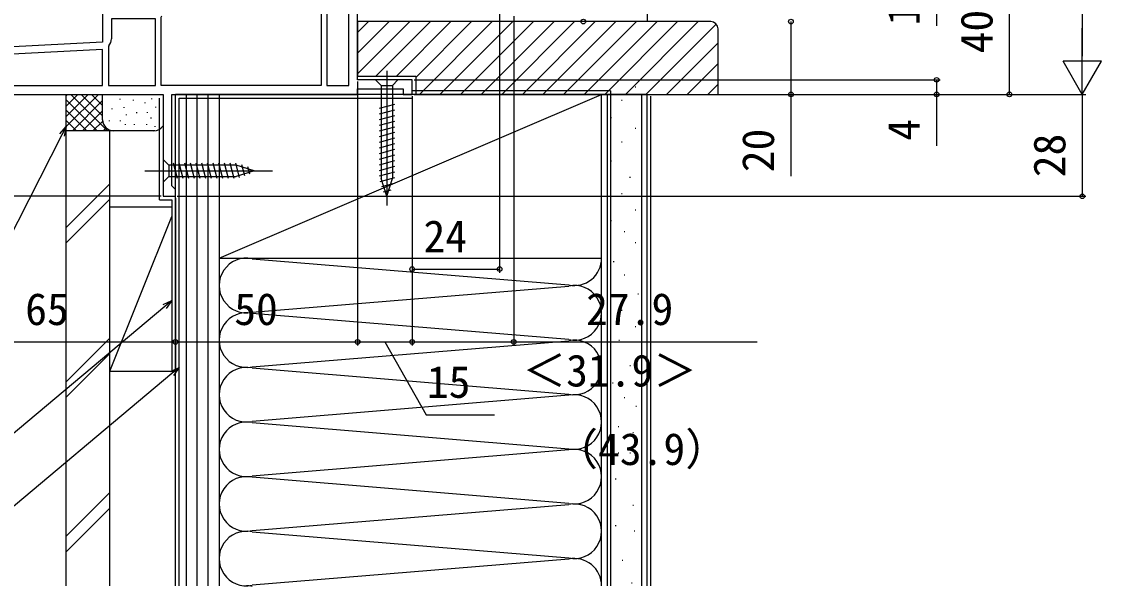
# Model space of a CAD drawing. Units: millimetres, scale not verified. Extents: x -525 to 525, y -785 to 780.
# Drawn here: x -339.2 to -42.8, y -99.1 to 56.1 of the extents above; entities that cross this region are included whole.
import ezdxf
from ezdxf.enums import TextEntityAlignment as Align

# ---------------------------------------------------------------- set-up
doc = ezdxf.new("R2010")
doc.units = ezdxf.units.MM
doc.header["$LTSCALE"] = 4
for name, color, linetype in [('0-3_YKK_11', 7, 'Continuous'), ('0-6_YKK_13', 4, 'Continuous'), ('0-8_YKK_D', 6, 'Continuous'), ('0-A_YSS_K', 3, 'Continuous'), ('0-B_YSS_KE', 3, 'Continuous')]:
    doc.layers.add(name, color=color, linetype=linetype)
doc.styles.add('ＭＳ ゴシック', font='')
doc.styles.get('ＭＳ ゴシック').set_extended_font_data('MS Gothic')

msp = doc.modelspace()

# ---------------------------------------------------------------- linework, layer by layer
at = {"layer": '0-3_YKK_11'}
for points in [[(-361, 36.069), (-300.4, 36.069), (-300.4, 8.069), (-297, 8.069), (-297, 9.969), (-297.5, 10.469), (-298, 10.969), (-298, 36.069), (-247, 36.069), (-247, 37.569), (-234.5, 37.569), (-234.5, 36.069), (-232, 36.069), (-232, 40.069), (-247, 40.069), (-247, 92.069), (-248.8, 92.069), (-248.8, 90.069), (-257, 90.069), (-257, 86.769)], [(-310.785, 64.896), (-309.793, 59.269), (-314.6, 59.269), (-314.6, 64.626), (-314.058, 65.493), (-314.377, 66.069), (-317, 66.069), (-317, 50.428), (-361.052, 48.119)], [(-258.4, 59.469), (-257, 59.469), (-257, 38.469)], [(-302.5, 38.469), (-302.5, 56.869), (-314.6, 56.869), (-314.6, 51.303)], [(-257, 38.469), (-300.9, 38.469), (-300.9, 57.269), (-300.762, 57.614)], [(-315.282, 49.434), (-315.4, 49.112), (-315.4, 38.469), (-302.5, 38.469)]]:
    msp.add_lwpolyline(points, dxfattribs=at)
for points in [[(-249.4, 38.469), (-249.4, 64.469), (-255.4, 64.469), (-255.4, 38.469)], [(-317, 48.425), (-359.6, 46.192), (-359.6, 38.469), (-317, 38.469)]]:
    msp.add_lwpolyline(points, close=True, dxfattribs=at)
msp.add_arc((-317.5, 51.303), 2.9, 319.88081, 0.00001, dxfattribs=at)
at = {"layer": '0-6_YKK_13'}
for p, q in [((-239, 42.569), (-239.001, 5.569)), ((-235.9, 40.069), (-237.45, 38.519)), ((-240.55, 38.519), (-240.55, 12.985)), ((-237.45, 38.519), (-237.45, 12.985)), ((-236.9, 33.324), (-241.1, 32.199)), ((-236.9, 31.771), (-241.1, 30.646)), ((-236.9, 30.218), (-241.1, 29.093)), ((-236.9, 28.665), (-241.1, 27.54)), ((-236.9, 27.112), (-241.1, 25.987)), ((-236.9, 25.559), (-241.1, 24.434)), ((-236.9, 24.007), (-241.1, 22.881)), ((-236.9, 22.454), (-241.1, 21.328)), ((-236.9, 20.901), (-241.1, 19.775)), ((-300.4, 18.169), (-300.4, 11.969)), ((-300.4, 18.169), (-298.85, 16.619)), ((-236.9, 19.348), (-241.1, 18.222)), ((-236.9, 17.795), (-241.1, 16.67)), ((-305.4, 15.069), (-270.4, 15.069)), ((-280.316, 16.619), (-298.85, 16.619)), ((-298.85, 16.619), (-298.85, 13.519)), ((-296.424, 12.969), (-297.549, 17.169)), ((-294.871, 12.969), (-295.996, 17.169)), ((-293.318, 12.969), (-294.443, 17.169)), ((-291.765, 12.969), (-292.89, 17.169)), ((-290.212, 12.969), (-291.337, 17.169)), ((-288.659, 12.969), (-289.784, 17.169)), ((-287.106, 12.969), (-288.231, 17.169)), ((-285.553, 12.969), (-286.679, 17.169)), ((-284, 12.969), (-285.126, 17.169)), ((-282.447, 12.969), (-283.573, 17.169)), ((-280.894, 12.969), (-282.02, 17.169)), ((-279.411, 13.228), (-280.467, 17.169)), ((-275.4, 15.069), (-280.316, 16.619)), ((-275.4, 15.069), (-280.316, 13.519)), ((-277.979, 13.68), (-278.792, 16.716)), ((-276.547, 14.131), (-277.096, 16.181)), ((-236.9, 16.242), (-241.1, 15.117)), ((-300.4, 11.969), (-298.85, 13.519)), ((-298.85, 13.519), (-280.316, 13.519)), ((-236.9, 14.689), (-241.1, 13.564)), ((-236.9, 13.136), (-240.842, 12.08)), ((-239, 8.069), (-240.55, 12.985)), ((-239, 8.069), (-240.55, 12.985)), ((-239, 8.069), (-237.45, 12.985)), ((-237.354, 11.462), (-240.39, 10.648)), ((-237.889, 9.765), (-239.939, 9.216))]:
    msp.add_line(p, q, dxfattribs=at)
msp.add_lwpolyline([(-235.9, 40.069), (-242.1, 40.069), (-240.55, 38.519), (-237.45, 38.519)], dxfattribs=at)
at = {"layer": '0-8_YKK_D'}
for p, q in [((-48, 375.573), (-48, 46.573)), ((-208, 120.869), (-208, -12.931)), ((-68, 36.073), (-68, 76.069)), ((-204.1, 57.573), (-204.1, -32.931)), ((-48, 36.073), (-48, 54.26)), ((-48, 36.073), (-53.25, 45.167)), ((-42.75, 45.167), (-53.25, 45.167)), ((-48, 36.073), (-42.75, 45.167)), ((-247, 39.569), (-247, -32.931)), ((-247, 39.569), (-247, -32.931)), ((-231.5, 40.069), (-87, 40.069)), ((-231.5, 36.073), (-47, 36.073)), ((-231.5, 36.073), (-47, 36.073)), ((-231.5, 36.073), (-67, 36.073)), ((-231.5, 36.073), (-127, 36.073)), ((-231.5, 36.069), (-87, 36.069)), ((-48, 36.073), (-48, 8.069)), ((-232, 35.569), (-232, -12.931)), ((-232, 35.569), (-232, -32.931)), ((-232, 35.569), (-232, -32.931)), ((-300.9, 8.069), (-383, 8.069)), ((-297, 7.569), (-297, -32.931)), ((-297, 7.569), (-297, -32.931)), ((-296.5, 8.069), (-47, 8.069)), ((-232, -11.931), (-208, -11.931)), ((-362, -31.931), (-297, -31.931)), ((-297, -31.931), (-247, -31.931)), ((-247, -31.931), (-232, -31.931))]:
    msp.add_line(p, q, dxfattribs=at)
for points in [[(-88, 92.069), (-88, 76.069), (-88, 54.86)], [(-128, 56.073), (-128, 36.073), (-128, 13.569)], [(-88, 40.069), (-88, 36.069), (-88, 21.951)], [(-327, 27.211), (-328.158, 24.939), (-364.461, -46.31), (-457.225, -46.31)], [(-328.766, 25.25), (-327, 27.211), (-327.549, 24.629)], [(-298, -20.562), (-299.953, -22.201), (-350.157, -64.328), (-438.642, -64.328)], [(-300.393, -21.678), (-298, -20.562), (-299.514, -22.725)], [(-239.5, -31.931), (-228.131, -51.931), (-209.404, -51.931)], [(-232, -31.931), (-204.1, -31.931), (-137.277, -31.931)], [(-296, -38.963), (-297.953, -40.603), (-350.157, -84.407), (-438.642, -84.407)], [(-298.393, -40.079), (-296, -38.963), (-297.514, -41.126)]]:
    msp.add_lwpolyline(points, dxfattribs=at)
for centre in [(-185, 56.073), (-128, 56.073), (-128, 56.073), (-88, 40.069), (-128, 36.073), (-88, 36.069), (-68, 36.073), (-48, 8.069), (-232, -11.931), (-208, -11.931), (-297, -31.931), (-297, -31.931), (-247, -31.931), (-247, -31.931), (-232, -31.931), (-232, -31.931), (-204.1, -31.931)]:
    msp.add_circle(centre, 0.637, dxfattribs=at)
at = {"layer": '0-A_YSS_K'}
for p, q in [((-167.5, 209.569), (-167.5, 56.069)), ((-247, 53.04), (-243.971, 56.069)), ((-247, 47.383), (-238.314, 56.069)), ((-247, 41.726), (-232.657, 56.069)), ((-242, 41.069), (-227, 56.069)), ((-236.343, 41.069), (-221.343, 56.069)), ((-231, 40.756), (-215.686, 56.069)), ((-230.029, 36.069), (-210.029, 56.069)), ((-224.373, 36.069), (-204.373, 56.069)), ((-218.716, 36.069), (-198.716, 56.069)), ((-213.059, 36.069), (-193.059, 56.069)), ((-207.402, 36.069), (-187.402, 56.069)), ((-201.745, 36.069), (-181.745, 56.069)), ((-196.088, 36.069), (-176.088, 56.069)), ((-190.431, 36.069), (-170.431, 56.069)), ((-184.775, 36.069), (-164.775, 56.069)), ((-179.118, 36.069), (-159.118, 56.069)), ((-173.461, 36.069), (-153.461, 56.069)), ((-167.804, 36.069), (-148.491, 55.382)), ((-162.147, 36.069), (-148, 50.216)), ((-156.49, 36.069), (-148, 44.56)), ((-150.833, 36.069), (-148, 38.903)), ((-327, 26.069), (-327, 36.069)), ((-327, 27.211), (-318.142, 36.069)), ((-327, 30.04), (-320.971, 36.069)), ((-327, 32.868), (-323.799, 36.069)), ((-327, 35.697), (-326.627, 36.069)), ((-325.686, 36.069), (-315.686, 26.069)), ((-322.858, 36.069), (-317, 30.211)), ((-320.029, 36.069), (-317, 33.04)), ((-317.201, 36.069), (-317, 35.868)), ((-317, 29.069), (-317, 36.069)), ((-285, 36.069), (-297, 36.069)), ((-297, -98.931), (-297, 36.069)), ((-294, -98.931), (-294, 36.069)), ((-291, -98.931), (-291, 36.069)), ((-288, -98.931), (-288, 36.069)), ((-285, -8.931), (-180, 36.069)), ((-285, 36.069), (-285, -98.931)), ((-178.5, 36.069), (-178.5, -98.931)), ((-170.801, 38.191), (-170.601, 38.191)), ((-169, 36.069), (-169, -98.931)), ((-327, 34.555), (-318.515, 26.069)), ((-325.314, 26.069), (-317, 34.383)), ((-312.245, 34.853), (-312.245, 34.653)), ((-308.651, 34.549), (-308.651, 34.349)), ((-305.434, 33.881), (-305.434, 33.681)), ((-303.585, 34.966), (-303.585, 34.766)), ((-302.498, 32.659), (-302.498, 32.459)), ((-174.531, 34.461), (-174.331, 34.461)), ((-166.5, -98.931), (-166.5, 35.57)), ((-327, 31.726), (-321.343, 26.069)), ((-322.485, 26.069), (-317, 31.555)), ((-314.505, 32.212), (-314.505, 32.012)), ((-311.158, 32.546), (-311.158, 32.346)), ((-310.499, 30.543), (-310.499, 30.343)), ((-307.706, 31.146), (-307.706, 30.946)), ((-304.767, 31.211), (-304.767, 31.011)), ((-303.754, 29.68), (-303.754, 29.48)), ((-177.515, 29.739), (-177.315, 29.739)), ((-327, 28.898), (-324.172, 26.069)), ((-319.657, 26.069), (-316.982, 28.744)), ((-316.828, 26.069), (-316.034, 26.864)), ((-315.172, 28.874), (-315.172, 28.674)), ((-312.159, 28.874), (-312.159, 28.674)), ((-310.833, 27.873), (-310.833, 27.673)), ((-308.318, 27.873), (-308.318, 27.673)), ((-304.936, 27.873), (-304.936, 27.673)), ((-302.667, 27.373), (-302.667, 27.173)), ((-170.801, 26.755), (-170.601, 26.755)), ((-314, 26.069), (-327, 26.069)), ((-302.649, 26.069), (-314, 26.069)), ((-174.531, 23.025), (-174.331, 23.025)), ((-177.515, 17.803), (-177.315, 17.803)), ((-172.293, 13.327), (-172.093, 13.327)), ((-315, 11.527), (-327, -0.473)), ((-327, -4.716), (-315, 7.284)), ((-174.531, 8.851), (-174.331, 8.851)), ((-315, -39.931), (-315, 5.069)), ((-298, 5.069), (-315, 5.069)), ((-297, 5.069), (-297, -39.931)), ((-170.801, 4.375), (-170.601, 4.375)), ((-315, -39.931), (-298, 2.569)), ((-177.515, 1.391), (-177.315, 1.391)), ((-173.785, -1.593), (-173.585, -1.593)), ((-170.801, -4.576), (-170.601, -4.576)), ((-285, -8.931), (-285, -98.931)), ((-275.968, -9.089), (-189.032, -16.273)), ((-180, -72.654), (-180, -8.931)), ((-176.769, -9.798), (-176.569, -9.798)), ((-173.785, -13.528), (-173.585, -13.528)), ((-275.968, -23.773), (-189.032, -16.589)), ((-170.055, -18.75), (-169.855, -18.75)), ((-174.531, -23.226), (-174.331, -23.226)), ((-189.032, -31.273), (-275.968, -24.089)), ((-170.801, -27.702), (-170.601, -27.702)), ((-315, -30.899), (-327, -42.899)), ((-275.968, -38.773), (-189.032, -31.589)), ((-175.277, -31.432), (-175.077, -31.432)), ((-315, -35.142), (-327, -47.142)), ((-172.217, -38.363), (-172.017, -38.363)), ((-315, -39.931), (-297, -39.931)), ((-275.968, -39.089), (-189.032, -46.273)), ((-177.019, -43.165), (-176.819, -43.165)), ((-189.032, -46.589), (-275.968, -53.773)), ((-173.818, -47.166), (-173.618, -47.166)), ((-170.616, -49.567), (-170.416, -49.567)), ((-275.968, -54.089), (-189.032, -61.273)), ((-175.418, -55.169), (-175.218, -55.169)), ((-171.417, -56.77), (-171.217, -56.77)), ((-189.032, -61.589), (-275.968, -68.773)), ((-175.418, -62.372), (-175.218, -62.372)), ((-172.217, -62.372), (-172.017, -62.372)), ((-189.032, -76.273), (-275.968, -69.089)), ((-176.219, -69.575), (-176.019, -69.575)), ((-315, -73.326), (-327, -85.326)), ((-275.968, -83.773), (-189.032, -76.589)), ((-171.417, -76.778), (-171.217, -76.778)), ((-315, -77.568), (-327, -89.568)), ((-176.219, -82.38), (-176.019, -82.38)), ((-275.968, -84.089), (-189.032, -91.273)), ((-171.083, -83.804), (-170.883, -83.804)), ((-189.032, -91.589), (-275.968, -98.773)), ((-174.36, -91.914), (-174.16, -91.914)), ((-171.765, -98.141), (-171.565, -98.141))]:
    msp.add_line(p, q, dxfattribs=at)
for centre, radius, start, end in [((-314, 29.069), 3, 180, 270), ((-302.9, 29.069), 3, 270, 326.44238), ((-277.5, -16.431), 7.5, 78.21647, 281.78351), ((-187.5, -8.931), 7.5, 258.21646, 0), ((-187.5, -23.931), 7.5, 258.21646, 101.78354), ((-277.5, -31.431), 7.5, 78.21647, 281.78351), ((-187.5, -38.931), 7.5, 258.21646, 101.78354), ((-277.5, -46.431), 7.5, 78.21647, 281.78351), ((-187.5, -53.931), 7.5, 258.21646, 101.78354), ((-277.5, -61.431), 7.5, 78.21647, 281.78352), ((-187.5, -68.931), 7.5, 258.21646, 101.78354), ((-277.5, -76.431), 7.5, 78.21647, 281.78351), ((-187.5, -83.931), 7.5, 258.21646, 101.78354), ((-277.5, -91.431), 7.5, 78.21647, 281.78351), ((-187.5, -98.931), 7.5, 359.99997, 101.78354), ((-277.5, -106.431), 7.5, 78.21647, 90.06416)]:
    msp.add_arc(centre, radius, start, end, dxfattribs=at)
at = {"layer": '0-B_YSS_KE'}
for p, q in [((-177.5, 37.069), (-232, 37.069)), ((-180, -98.931), (-180, 36.069)), ((-177.5, 37.069), (-177.5, -98.931)), ((-301.349, 7.069), (-301.349, 35.069)), ((-327, -98.931), (-327, 26.069))]:
    msp.add_line(p, q, dxfattribs=at)
for points in [[(-150, 56.069), (-247, 56.069), (-247, 41.069), (-231, 41.069), (-231, 36.069), (-148, 36.069), (-148, 54.069)], [(-167.5, -98.931), (-167.5, 36.069), (-180, 36.069)], [(-296, -98.931), (-296, 35.069), (-232, 35.069)], [(-315, -98.931), (-315, 26.069), (-327, 26.069)], [(-301.349, 7.069), (-298, 7.069), (-298, -39.931)]]:
    msp.add_lwpolyline(points, dxfattribs=at)
msp.add_lwpolyline([(-180, -8.931), (-180, 36.069), (-285, 36.069), (-285, -8.931)], close=True, dxfattribs=at)
msp.add_arc((-150, 54.069), 2, 0.00001, 89.99999, dxfattribs=at)

# ---------------------------------------------------------------- texts
at = {"layer": '0-8_YKK_D', "style": 'ＭＳ ゴシック'}
for s, p in [('16', (-90, 55.019)), ('40', (-70, 47.344)), ('4', (-90, 23.337)), ('20', (-130, 14.682)), ('28', (-50, 13.31))]:
    msp.add_text(s, height=8.798, rotation=90, dxfattribs=at).set_placement(p, align=Align.BOTTOM_LEFT)
for s, p in [('24', (-228.898, -9.931)), ('65', (-338.261, -29.931)), ('50', (-280.864, -29.931)), ('27.9', (-184.243, -29.931)), ('＜31.9＞', (-201.732, -46.817)), ('15', (-227.972, -49.931)), ('（43.9）', (-192.97, -68.385))]:
    msp.add_text(s, height=8.798, dxfattribs=at).set_placement(p, align=Align.BOTTOM_LEFT)

doc.saveas('drawing.dxf')
